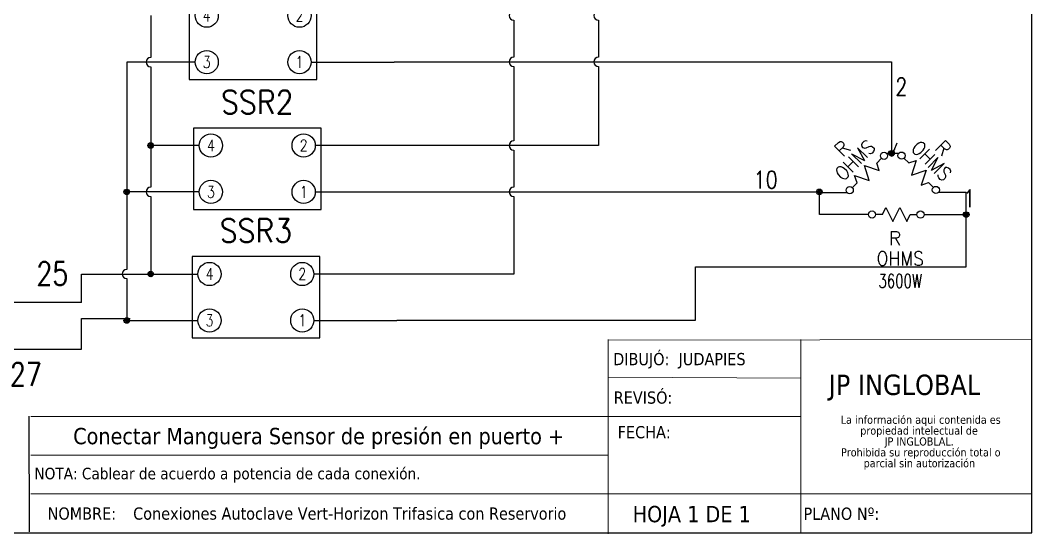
# Model space of a CAD drawing. Header units: millimetres. Extents: x 123.5 to 144.3, y 105.4 to 121.6.
# Drawn here: x 133.35 to 144.26, y 105.39 to 110.92 of the extents above; entities that cross this region are included whole.
import ezdxf
from ezdxf.enums import TextEntityAlignment as Align

# ---------------------------------------------------------------- set-up
doc = ezdxf.new("R2010")
doc.units = ezdxf.units.MM
doc.linetypes.add('CENTERX2', pattern=[20.32, 12.7, -2.54, 2.54, -2.54])
for name, color, linetype in [('CONTORNO', 179, 'Continuous'), ('DESC', 250, 'Continuous'), ('MISC', 7, 'Continuous'), ('SYMS', 7, 'Continuous'), ('TAGS', 250, 'Continuous'), ('TERMS', 250, 'Continuous'), ('WIREFIXED', 7, 'Continuous'), ('WIRES', 7, 'Continuous')]:
    doc.layers.add(name, color=color, linetype=linetype)
doc.layers.add('WIRENO', color=7, linetype='Continuous', true_color=0x000000)
doc.styles.add('SLDTEXTSTYLE0', font='tahoma.ttf')
doc.styles.add('SLDTEXTSTYLE1', font='tahomabd.ttf')
doc.styles.add('WD', font='romans.shx')

# ---------------------------------------------------------------- blocks, each defined once
blk = doc.blocks.new('SW_NOTE_2')
at = {"layer": 'CONTORNO', "color": 0, "char_height": 1.0583, "attachment_point": 2, "style": 'SLDTEXTSTYLE0'}
for s, insert in [('La información aqui contenida es ', (10.29, 1.34)), ('propiedad intelectual de', (10.08, -0.07)), ('JP INGLOBLAL.', (10.1, -1.48)), ('Prohibida su reproducción total o ', (10.3, -2.89)), ('parcial sin autorización', (10.12, -4.3))]:
    blk.add_mtext(s, dxfattribs=dict(at, insert=insert))
blk = doc.blocks.new('WD_WNV')
at = {"linetype": 'Continuous', "style": 'WD', "width": 0.8}
blk.add_attdef('WIRENO', text='', height=0.125, dxfattribs=at).set_placement((-0.05, 0), align=Align.MIDDLE_RIGHT)
at = {"style": 'WD', "flags": 1}
for tag, p in [('W01USER', (-0.0625, 0.0938)), ('W02USER', (-0.0625, 0.0859)), ('W03USER', (-0.0625, 0.0781)), ('W04USER', (-0.0625, 0.0703)), ('W05USER', (-0.0625, 0.0625)), ('W06USER', (-0.0625, 0.0547)), ('W07USER', (-0.0625, 0.0469)), ('W08USER', (-0.0625, 0.0391)), ('W09USER', (-0.0625, 0.0312)), ('W10USER', (-0.0625, 0.0234))]:
    blk.add_attdef(tag, text='', height=0.005, dxfattribs=at).set_placement(p, align=Align.CENTER)
blk = doc.blocks.new('WD_WNH')
at = {"linetype": 'Continuous', "style": 'WD', "width": 0.8}
blk.add_attdef('WIRENO', text='', height=0.125, dxfattribs=at).set_placement((0, 0.0625), align=Align.CENTER)
at = {"style": 'WD', "flags": 1}
for tag, p in [('W01USER', (0, 0.0781)), ('W02USER', (0, 0.0703)), ('W03USER', (0, 0.0625)), ('W04USER', (0, 0.0547)), ('W05USER', (0, 0.0469)), ('W06USER', (0, 0.0391)), ('W07USER', (0, 0.0312)), ('W08USER', (0, 0.0234)), ('W09USER', (0, 0.0156)), ('W10USER', (0, 0.0078))]:
    blk.add_attdef(tag, text='', height=0.005, dxfattribs=at).set_placement(p, align=Align.CENTER)
blk = doc.blocks.new('HRE1T')
for p, q in [((-0.125, 0), (-0.1875, 0)), ((-0.125, 0), (-0.0938, 0.0625)), ((-0.0938, 0.0625), (-0.0312, -0.0625)), ((-0.0312, -0.0625), (0.0312, 0.0625)), ((0.0312, 0.0625), (0.0938, -0.0625)), ((0.0938, -0.0625), (0.125, 0)), ((0.125, 0), (0.1875, 0))]:
    blk.add_line(p, q)
for centre in [(-0.2178, 0), (0.2178, 0)]:
    blk.add_circle(centre, 0.0322)
at = {"style": 'WD'}
for tag, width, p in [('INST', 0.7, (0, 0.8883)), ('LOC', 0.7, (0, 0.7187)), ('DESC1', 0.7, (0, 0.5625)), ('DESC2', 0.7, (0, 0.4062)), ('RATING1', 0.9, (0.0055, 0.0938))]:
    blk.add_attdef(tag, text='', height=0.125, dxfattribs=dict(at, width=width)).set_placement(p, align=Align.CENTER)
blk.add_attdef('TAG1', text='', height=0.125, dxfattribs=at).set_placement((0, 0.25), align=Align.CENTER)
for tag, p, height, flags in [('FAMILY', (0.2047, 0.1523), 0.01, 9), ('X4TERM01', (-0.25, 0), 0.0125, 1), ('X1TERM02', (0.25, 0), 0.0125, 1)]:
    blk.add_attdef(tag, p, '', height=height, dxfattribs=dict(at, flags=flags))
at = {"linetype": 'Continuous', "style": 'WD', "flags": 9}
for tag, p in [('MFG', (0.2278, 0.0887)), ('CAT', (0.2297, 0.1082)), ('ASSYCODE', (0.2188, 0.0625))]:
    blk.add_attdef(tag, text='', height=0.01, dxfattribs=at).set_placement(p, align=Align.CENTER)
at = {"linetype": 'Continuous', "style": 'WD', "flags": 8}
blk.add_attdef('TERM01', text='', height=0.125, dxfattribs=at).set_placement((-0.3125, -0.047), align=Align.TOP_RIGHT)
blk.add_attdef('TERM02', text='', height=0.125, dxfattribs=at).set_placement((0.3125, -0.047), align=Align.TOP_LEFT)
at = {"style": 'WD', "width": 0.9}
blk.add_attdef('RATING2', text='', height=0.125, dxfattribs=at).set_placement((0.0055, -0.125), align=Align.TOP_CENTER)
blk = doc.blocks.new('HDV1TFL')
for p, q in [((0.3438, 0.3438), (-0.3438, 0.3438)), ((-0.3438, 0.3438), (-0.3438, -0.0938)), ((0.3438, -0.0938), (0.3438, 0.3438)), ((-0.3438, -0.0938), (0.3438, -0.0938))]:
    blk.add_line(p, q)
for centre in [(-0.25, 0.25), (0.25, 0.25), (-0.25, 0), (0.25, 0)]:
    blk.add_circle(centre, 0.0625)
at = {"style": 'WD'}
for tag, width, p in [('INST', 0.7, (0.0055, 0.747)), ('LOC', 0.7, (0.0055, 0.5774)), ('TAG1', 0.9, (0, 0.4211)), ('RATING2', 0.7, (0, 0.0313)), ('DESC1', 0.7, (0, -0.2932)), ('DESC2', 0.7, (0, -0.4495)), ('XREF', 0.7, (0, -0.6057))]:
    blk.add_attdef(tag, text='', height=0.125, dxfattribs=dict(at, width=width)).set_placement(p, align=Align.CENTER)
at = {"style": 'WD', "flags": 9}
blk.add_attdef('FAMILY', text='', height=0.01, dxfattribs=at).set_placement((-0.0053, 0.3886), align=Align.CENTER)
at = {"linetype": 'Continuous', "style": 'WD', "flags": 1}
for tag, p in [('CAT', (0, 0.3781)), ('MFG', (0, 0.3592))]:
    blk.add_attdef(tag, text='', height=0.01, dxfattribs=at).set_placement(p, align=Align.MIDDLE)
at = {"linetype": 'Continuous', "style": 'WD', "flags": 9}
blk.add_attdef('ASSYCODE', text='', height=0.01, dxfattribs=at).set_placement((0, 0.3281), align=Align.CENTER)
at = {"linetype": 'Continuous', "style": 'WD', "width": 0.8, "flags": 8}
for tag, p in [('TERM03', (-0.25, 0.25)), ('TERM04', (0.25, 0.25)), ('TERM01', (-0.25, 0)), ('TERM02', (0.25, 0))]:
    blk.add_attdef(tag, text='', height=0.0625, dxfattribs=at).set_placement(p, align=Align.MIDDLE)
at = {"style": 'WD', "flags": 1}
for tag, p in [('X2TERM03', (-0.25, 0.3125)), ('X2TERM04', (0.25, 0.3125)), ('X4TERM03', (-0.3125, 0.25)), ('X1TERM04', (0.3125, 0.25)), ('X4TERM01', (-0.3125, 0)), ('X1TERM02', (0.3125, 0)), ('X8TERM01', (-0.25, -0.0625)), ('X8TERM02', (0.25, -0.0625))]:
    blk.add_attdef(tag, p, '', height=0.0125, dxfattribs=at)
at = {"style": 'WD', "width": 0.7}
blk.add_attdef('RATING1', text='', height=0.125, dxfattribs=at).set_placement((0, 0.25), align=Align.MIDDLE)
blk = doc.blocks.new('WDDOT')
for radius in [0.03, 0.0187, 0.00929]:
    blk.add_circle((0, 0), radius)

msp = doc.modelspace()

# ---------------------------------------------------------------- linework, layer by layer
at = {"color": 7, "linetype": 'Continuous'}
for p, q in [((144.256, 105.405), (144.256, 121.59)), ((123.506, 105.405), (144.256, 105.405))]:
    msp.add_line(p, q, dxfattribs=at)
at = {"color": 7, "linetype": 'CENTERX2', "lineweight": 0}
for p in [(144.256, 108.823), (133.462, 105.405)]:
    msp.add_line(p, (144.256, 105.405), dxfattribs=at)
at = {"color": 7, "linetype": 'Continuous', "lineweight": 0}
for p, q in [((144.256, 107.486), (139.686, 107.478)), ((139.691, 107.486), (139.691, 105.394)), ((141.766, 107.486), (141.766, 105.397)), ((141.766, 107.071), (139.692, 107.079)), ((141.766, 106.656), (133.465, 106.656)), ((139.691, 106.241), (133.465, 106.241)), ((144.256, 105.826), (133.465, 105.826))]:
    msp.add_line(p, q, dxfattribs=at)
at = {"layer": 'DESC'}
msp.add_line((133.453, 105.415), (133.449, 106.661), dxfattribs=at)
at = {"layer": 'WIREFIXED'}
msp.add_lwpolyline([(142.781, 109.533), (142.767, 109.52), (142.748, 109.511), (142.738, 109.481), (142.748, 109.461), (142.767, 109.471), (142.777, 109.501), (142.772, 109.511)], dxfattribs=at)
at = {"layer": 'WIRENO'}
msp.add_lwpolyline([(142.8, 109.6), (142.767, 109.52), (142.748, 109.511), (142.738, 109.481), (142.748, 109.461), (142.767, 109.471), (142.777, 109.501), (142.772, 109.511)], dxfattribs=at)
at = {"layer": 'WIRES'}
for p, q in [((134.758, 110.973), (134.758, 110.523)), ((138.672, 110.923), (138.672, 110.525)), ((139.585, 110.923), (139.585, 110.525)), ((135.237, 110.473), (134.5, 110.473)), ((134.5, 110.473), (134.5, 109.075)), ((136.487, 110.473), (137.382, 110.473)), ((137.382, 110.475), (137.945, 110.475)), ((137.945, 110.475), (142.744, 110.475)), ((142.744, 110.475), (142.744, 109.491)), ((134.758, 110.423), (134.758, 109.575)), ((138.672, 110.425), (138.672, 109.625)), ((139.585, 110.425), (139.585, 109.575)), ((135.282, 109.575), (134.758, 109.575)), ((134.758, 109.575), (134.758, 109.125)), ((139.585, 109.575), (136.532, 109.575)), ((138.672, 109.525), (138.672, 109.126)), ((142.69, 109.491), (142.825, 109.491)), ((135.282, 109.075), (134.5, 109.075)), ((134.5, 109.075), (134.5, 108.241)), ((136.532, 109.075), (137.428, 109.075)), ((137.428, 109.076), (137.99, 109.076)), ((137.99, 109.076), (141.966, 109.076)), ((141.966, 108.831), (141.966, 109.067)), ((141.966, 109.067), (142.266, 109.067)), ((143.549, 109.069), (143.249, 109.069)), ((143.549, 108.831), (143.549, 109.069)), ((134.758, 109.025), (134.758, 108.191)), ((138.672, 109.026), (138.672, 108.191)), ((142.495, 108.831), (141.966, 108.831)), ((143.095, 108.831), (143.549, 108.831)), ((143.549, 108.267), (143.549, 108.831)), ((134.012, 107.883), (134.012, 108.191)), ((134.012, 108.191), (135.267, 108.191)), ((138.672, 108.191), (136.517, 108.191)), ((140.63, 107.693), (140.63, 108.267)), ((140.63, 108.267), (143.549, 108.267)), ((134.5, 108.141), (134.5, 107.691)), ((133.524, 107.886), (132.546, 107.886)), ((134.012, 107.883), (133.524, 107.883)), ((134.012, 107.383), (134.012, 107.711)), ((134.012, 107.711), (134.536, 107.711)), ((134.518, 107.69), (135.267, 107.69)), ((136.517, 107.691), (137.413, 107.691)), ((137.413, 107.693), (137.975, 107.693)), ((137.975, 107.693), (140.63, 107.693)), ((133.256, 107.383), (134.012, 107.383))]:
    msp.add_line(p, q, dxfattribs=at)
for centre in [(138.672, 110.973), (139.585, 110.973), (134.758, 110.473), (138.672, 110.475), (139.585, 110.475), (138.672, 109.575), (134.758, 109.075), (138.672, 109.076), (134.5, 108.191)]:
    msp.add_arc(centre, 0.05, 90, 270, dxfattribs=at)

# ---------------------------------------------------------------- block references
at = {"layer": 'CONTORNO', "color": 7, "xscale": 0.083, "yscale": 0.083, "zscale": 0.083}
msp.add_blockref('SW_NOTE_2', (142.204, 106.555), dxfattribs=at)
at = {"layer": 'SYMS'}
ref = msp.add_blockref('HDV1TFL', (135.862, 110.473), dxfattribs=dict(at, xscale=2, yscale=2, zscale=2))
ref.add_attrib('TERM03', '4', dxfattribs={"layer": 'TERMS', "linetype": 'Continuous', "height": 0.125, "style": 'WD', "width": 0.8, "flags": 8}).set_placement((135.362, 110.973), align=Align.MIDDLE)
ref.add_attrib('TERM04', '2', dxfattribs={"layer": 'TERMS', "linetype": 'Continuous', "height": 0.125, "style": 'WD', "width": 0.8, "flags": 8}).set_placement((136.362, 110.973), align=Align.MIDDLE)
ref.add_attrib('TERM02', '1', dxfattribs={"layer": 'TERMS', "linetype": 'Continuous', "height": 0.125, "style": 'WD', "width": 0.8, "flags": 8}).set_placement((136.362, 110.473), align=Align.MIDDLE)
ref.add_attrib('TERM01', '3', dxfattribs={"layer": 'TERMS', "linetype": 'Continuous', "height": 0.125, "style": 'WD', "width": 0.8, "flags": 8}).set_placement((135.362, 110.473), align=Align.MIDDLE)
ref.add_attrib('TAG1', 'SSR1', dxfattribs={"layer": 'TAGS', "height": 0.25, "style": 'WD', "width": 0.9}).set_placement((135.862, 111.316), align=Align.CENTER)
ref = msp.add_blockref('HDV1TFL', (135.907, 109.075), dxfattribs=dict(at, xscale=2, yscale=2, zscale=2))
ref.add_attrib('TERM03', '4', dxfattribs={"layer": 'TERMS', "linetype": 'Continuous', "height": 0.125, "style": 'WD', "width": 0.8, "flags": 8}).set_placement((135.407, 109.575), align=Align.MIDDLE)
ref.add_attrib('TERM04', '2', dxfattribs={"layer": 'TERMS', "linetype": 'Continuous', "height": 0.125, "style": 'WD', "width": 0.8, "flags": 8}).set_placement((136.407, 109.575), align=Align.MIDDLE)
ref.add_attrib('TERM02', '1', dxfattribs={"layer": 'TERMS', "linetype": 'Continuous', "height": 0.125, "style": 'WD', "width": 0.8, "flags": 8}).set_placement((136.407, 109.075), align=Align.MIDDLE)
ref.add_attrib('TERM01', '3', dxfattribs={"layer": 'TERMS', "linetype": 'Continuous', "height": 0.125, "style": 'WD', "width": 0.8, "flags": 8}).set_placement((135.407, 109.075), align=Align.MIDDLE)
ref.add_attrib('TAG1', 'SSR2', dxfattribs={"layer": 'TAGS', "height": 0.25, "style": 'WD', "width": 0.9}).set_placement((135.907, 109.917), align=Align.CENTER)
for p in [(134.758, 109.575), (142.744, 109.491), (134.5, 109.075), (141.966, 109.076), (143.549, 108.831), (134.758, 108.191), (134.5, 107.691)]:
    msp.add_blockref('WDDOT', p, dxfattribs=at)
ref = msp.add_blockref('HRE1T', (142.478, 109.279), dxfattribs=dict(at, xscale=1.2, yscale=1.2, zscale=1.2, rotation=45))
ref.add_attrib('RATING1', 'OHMS', dxfattribs={"layer": 'MISC', "color": 250, "height": 0.15, "rotation": 45, "style": 'WD', "width": 0.9}).set_placement((142.403, 109.363), align=Align.CENTER)
ref.add_attrib('TAG1', 'R', dxfattribs={"layer": 'TAGS', "color": 250, "height": 0.15, "rotation": 45, "style": 'WD'}).set_placement((142.266, 109.491), align=Align.CENTER)
ref = msp.add_blockref('HRE1T', (143.037, 109.281), dxfattribs=dict(at, xscale=1.2, yscale=1.2, zscale=1.2, rotation=315))
ref.add_attrib('RATING1', 'OHMS', dxfattribs={"layer": 'MISC', "color": 250, "height": 0.15, "rotation": 315, "style": 'WD', "width": 0.9}).set_placement((143.122, 109.356), align=Align.CENTER)
ref.add_attrib('TAG1', 'R', dxfattribs={"layer": 'TAGS', "color": 250, "height": 0.15, "rotation": 315, "style": 'WD'}).set_placement((143.249, 109.493), align=Align.CENTER)
ref = msp.add_blockref('HRE1T', (142.795, 108.831), dxfattribs=dict(at, xscale=1.2, yscale=1.2, zscale=1.2))
ref.add_attrib('RATING1', 'OHMS', dxfattribs={"layer": 'MISC', "color": 250, "height": 0.15, "rotation": 360, "style": 'WD', "width": 0.9}).set_placement((142.838, 108.284), align=Align.CENTER)
ref.add_attrib('DESC1', '3600W', dxfattribs={"layer": 'DESC', "height": 0.15, "rotation": 360, "style": 'WD', "width": 0.7}).set_placement((142.837, 108.041), align=Align.CENTER)
ref.add_attrib('TAG1', 'R', dxfattribs={"layer": 'TAGS', "color": 250, "height": 0.15, "rotation": 360, "style": 'WD'}).set_placement((142.782, 108.5), align=Align.CENTER)
ref = msp.add_blockref('HDV1TFL', (135.892, 107.691), dxfattribs=dict(at, xscale=2, yscale=2, zscale=2))
ref.add_attrib('TERM03', '4', dxfattribs={"layer": 'TERMS', "linetype": 'Continuous', "height": 0.125, "style": 'WD', "width": 0.8, "flags": 8}).set_placement((135.392, 108.191), align=Align.MIDDLE)
ref.add_attrib('TERM04', '2', dxfattribs={"layer": 'TERMS', "linetype": 'Continuous', "height": 0.125, "style": 'WD', "width": 0.8, "flags": 8}).set_placement((136.392, 108.191), align=Align.MIDDLE)
ref.add_attrib('TERM02', '1', dxfattribs={"layer": 'TERMS', "linetype": 'Continuous', "height": 0.125, "style": 'WD', "width": 0.8, "flags": 8}).set_placement((136.392, 107.691), align=Align.MIDDLE)
ref.add_attrib('TERM01', '3', dxfattribs={"layer": 'TERMS', "linetype": 'Continuous', "height": 0.125, "style": 'WD', "width": 0.8, "flags": 8}).set_placement((135.392, 107.691), align=Align.MIDDLE)
ref.add_attrib('TAG1', 'SSR3', dxfattribs={"layer": 'TAGS', "height": 0.25, "style": 'WD', "width": 0.9}).set_placement((135.892, 108.534), align=Align.CENTER)
at = {"layer": 'WIREFIXED'}
ref = msp.add_blockref('WD_WNV', (133.524, 108.697), dxfattribs=dict(at, xscale=2, yscale=2, zscale=2))
ref.add_attrib('WIRENOF', '25', dxfattribs={"linetype": 'Continuous', "height": 0.25, "style": 'WD', "width": 0.8}).set_placement((133.869, 108.196), align=Align.MIDDLE_RIGHT)
ref = msp.add_blockref('WD_WNH', (134.032, 107.169), dxfattribs=dict(at, xscale=2, yscale=2, zscale=2))
ref.add_attrib('WIRENOF', '27', dxfattribs={"linetype": 'Continuous', "height": 0.25, "style": 'WD', "width": 0.8}).set_placement((133.412, 106.911), align=Align.BOTTOM_CENTER)
at = {"layer": 'WIRENO'}
ref = msp.add_blockref('WD_WNH', (142.794, 109.892), dxfattribs=dict(at, xscale=1.5, yscale=1.5, zscale=1.5))
ref.add_attrib('WIRENO', '2', dxfattribs={"linetype": 'Continuous', "height": 0.188, "style": 'WD', "width": 0.8}).set_placement((142.849, 110.058), align=Align.BOTTOM_CENTER)
ref = msp.add_blockref('WD_WNH', (141.331, 108.89), dxfattribs=dict(at, xscale=1.5, yscale=1.5, zscale=1.5))
ref.add_attrib('WIRENO', '10', dxfattribs={"linetype": 'Continuous', "height": 0.1875, "style": 'WD', "width": 0.8}).set_placement((141.387, 109.056), align=Align.BOTTOM_CENTER)
ref = msp.add_blockref('WD_WNV', (143.811, 109.061), dxfattribs=dict(at, xscale=1.5, yscale=1.5, zscale=1.5))
ref.add_attrib('WIRENO', '1', dxfattribs={"linetype": 'Continuous', "height": 0.188, "style": 'WD', "width": 0.8}).set_placement((143.646, 109.005), align=Align.MIDDLE_RIGHT)

# ---------------------------------------------------------------- texts
at = {"color": 7, "linetype": 'Continuous', "lineweight": 0, "attachment_point": 1, "style": 'SLDTEXTSTYLE0'}
for s, insert, char_height in [('REVISÓ:', (139.749, 106.927), 0.1318), ('FECHA:', (139.792, 106.554), 0.1318), ('NOTA: Cablear de acuerdo a potencia de cada conexión.', (133.505, 106.105), 0.1245), ('\\pi-0.39529,l0.52705,t1.0541;NOMBRE:^IConexiones Autoclave Vert-Horizon Trifasica con Reservorio', (133.515, 105.678), 0.13176), ('HOJA 1 DE 1', (139.953, 105.694), 0.17568), ('PLANO Nº:', (141.795, 105.676), 0.1318)]:
    msp.add_mtext(s, dxfattribs=dict(at, insert=insert, char_height=char_height))
at = {"layer": 'CONTORNO', "color": 7}
for s, insert, char_height, attachment_point, style in [('DIBUJÓ:  JUDAPIES', (139.743, 107.341), 0.13176, 1, 'SLDTEXTSTYLE0'), ('    Conectar Manguera Sensor de presión en puerto +', (136.437, 106.534), 0.17568, 2, 'SLDTEXTSTYLE1')]:
    msp.add_mtext(s, dxfattribs=dict(at, insert=insert, char_height=char_height, attachment_point=attachment_point, style=style))
at = {"layer": 'CONTORNO', "insert": (142.067, 107.108), "char_height": 0.2196, "attachment_point": 1, "style": 'SLDTEXTSTYLE1'}
msp.add_mtext('JP INGLOBAL', dxfattribs=at)

doc.saveas('drawing.dxf')
